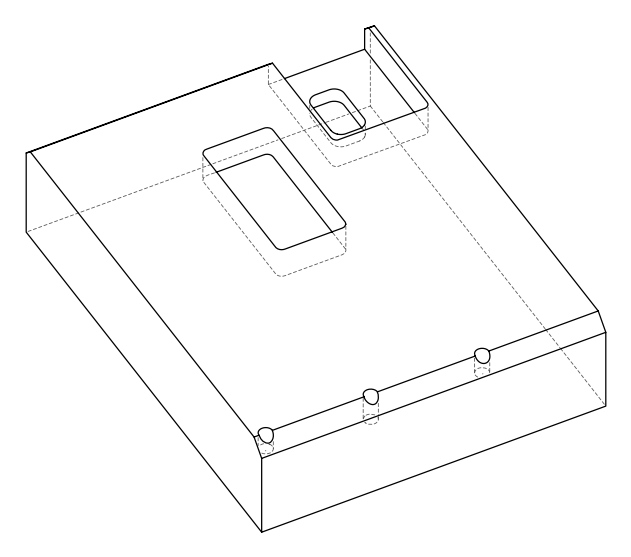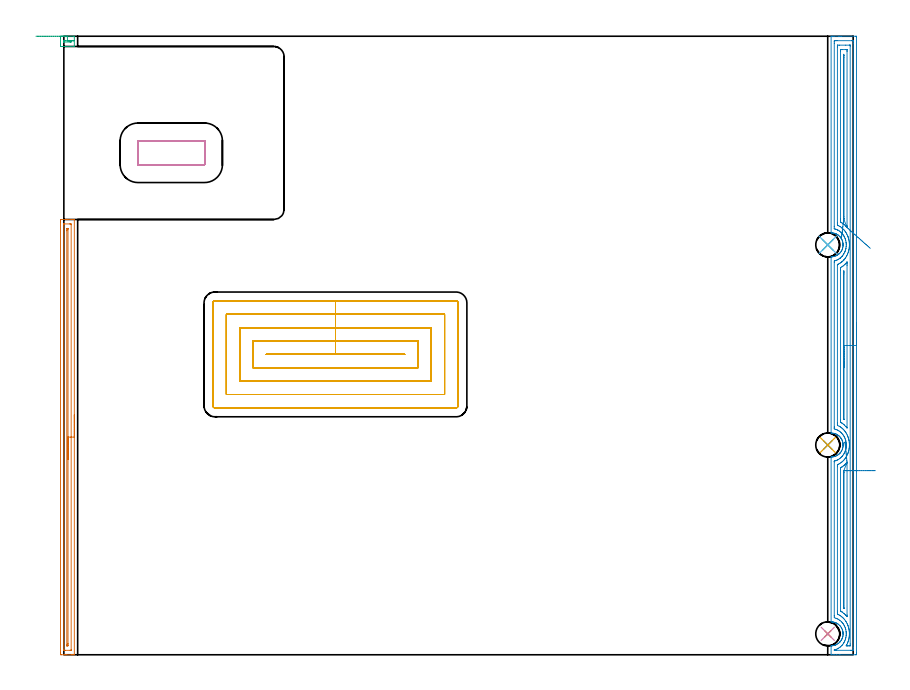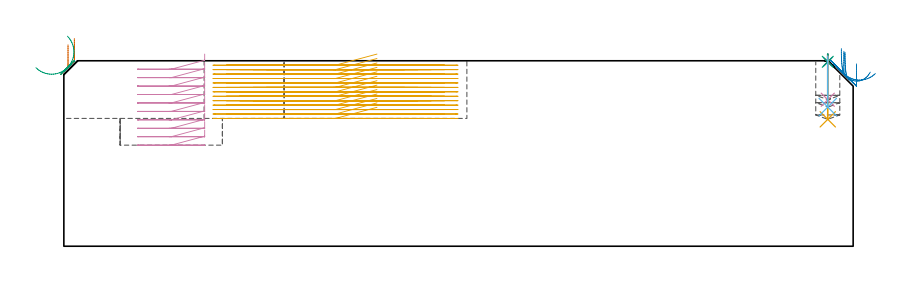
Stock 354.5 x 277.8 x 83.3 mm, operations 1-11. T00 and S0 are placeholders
(PLAN: 12 operations, 4 tool changes, 97.7 min)
(1 SPOT_DRILL | STEP1POCKET | NXT0321_9005460120000 | 0.03 min | 1 mm3)
(2 SPOT_DRILL_1 | STEP1POCKET_1 | NXT0321_9005460120000 | 0.03 min | 1 mm3)
(3 SPOT_DRILL_2 | STEP1POCKET_2 | NXT0321_9005460120000 | 0.03 min | 1 mm3)
(4 DRILL_BLIND_HOLE_INTO_CENTER | STEP1POCKET | NXT0301_079 | 0.08 min | 1477 mm3)
(5 DRILL_BLIND_HOLE_INTO_CENTER_1 | STEP1POCKET_1 | NXT0301_079 | 0.11 min | 2281 mm3)
(6 DRILL_BLIND_HOLE_INTO_CENTER_2 | STEP1POCKET_2 | NXT0301_079 | 0.09 min | 1778 mm3)
(7 AREA_MILL | FG_CHAMFER_SURFACE | UGT0205_001 | 4.85 min | 3836 mm3)
(8 AREA_MILL_1 | FG_CHAMFER_SURFACE_1 | UGT0205_001 | 11.07 min | 17741 mm3)
(9 AREA_MILL_2 | FG_CHAMFER_SURFACE_2 | UGT0205_001 | 0.28 min | 165 mm3)
(10 MILL_RECTANGULAR_POCKET | POCKET_RECTANGULAR_STRAIGHT | UGT0201_134 | Follow Part, ap 3.975, ae 75% | 2.72 min | 44387 mm3)
(11 MILL_RECTANGULAR_POCKET_1 | POCKET_RECTANGULAR_STRAIGHT_1 | NXT0201_009 | Follow Part, ap 2, ae 75% | 30.27 min | 170680 mm3)
(12 MILL_SLOT | SLOT_PARTIAL_RECTANGULAR | NXT0201_009 | Follow Part, ap 2, ae 75% | 48.09 min | 168328 mm3)
(TOOL NXT0321_9005460120000 | NC Spot Drill, 142deg, 12mm, Carbide, Uncoated | D12 PA142 FL30 Z2)
(TOOL NXT0301_079 | Carbide Drill 10.8mm [860.1-1080-032A1-MM 2214] | D10.8 PA140 FL55 Z2)
(TOOL UGT0205_001 | Chamfer Mill 20 x 3 x 45 deg. | D20 FL50 Z2)
(TOOL UGT0201_134 | Carbide End Mill 15.9 | D15.9 FL30 Z4)
(TOOL NXT0201_009 | ENDMILL 8mm [2P460-0800-NA 1630] | D8 FL26 Z6)
(OP 1 SPOT_DRILL)
G17 G21 G94 G90
T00 M6
G54
G17 G0 G90 X343.1 Y9.4 S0 M3
G43 Z93.3 H0
G94 G81 G98 Z82.835 F250. R86.3
G80
M5
M2
(OP 2 SPOT_DRILL_1)
G17 G21 G94 G90
T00 M6
G54
G17 G0 G90 X343.1 Y94.2 S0 M3
G43 Z93.3 H0
G94 G81 G98 Z82.835 F250. R86.3
G80
M5
M2
(OP 3 SPOT_DRILL_2)
G17 G21 G94 G90
T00 M6
G54
G17 G0 G90 X343.1 Y184.1 S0 M3
G43 Z93.3 H0
G94 G81 G98 Z82.835 F250. R86.3
G80
M5
M2
(OP 4 DRILL_BLIND_HOLE_INTO_CENTER)
G17 G21 G94 G90
T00 M6
G54
G17 G0 G90 X343.1 Y9.4 S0 M3
G43 Z93.3 H1
G94 G81 G98 Z65.8 F250. R85.3
G80
M5
M2
(OP 5 DRILL_BLIND_HOLE_INTO_CENTER_1)
G17 G21 G94 G90
T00 M6
G54
G17 G0 G90 X343.1 Y94.2 S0 M3
G43 Z93.3 H1
G94 G81 G98 Z57. F250. R85.3
G80
M5
M2
(OP 6 DRILL_BLIND_HOLE_INTO_CENTER_2)
G17 G21 G94 G90
T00 M6
G54
G17 G0 G90 X343.1 Y184.1 S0 M3
G43 Z93.3 H1
G94 G81 G98 Z62.5 F250. R85.3
G80
M5
M2
(OP 7 AREA_MILL)
G17 G21 G94 G90
T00 M6
G54
G17 G0 G90 X4.7 Y107.75 S1061 M3
G43 Z93.3 H0
G94 G1 Y107.712 Z92.428 F250.
Y107.598 Z91.563
Y107.409 Z90.712
Y107.147 Z89.88
Y106.813 Z89.074
Y106.41 Z88.3
Y105.942 Z87.564
Y105.41 Z86.872
Y104.821 Z86.229
Y104.178 Z85.639
Y103.486 Z85.108
Y102.75 Z84.64
Y101.976 Z84.237
Y101.17 Z83.903
Y100.338 Z83.641
Y99.487 Z83.452
Y98.622 Z83.338
Y97.75 Z83.3
Y0.145
X4.694 Y0.01 Z83.293
X4.405 Y0. Z83.004
X3.936 Z82.535
X3.363 Z81.958
X1.314 Z79.911
X0.718 Z79.313
X0.134 Z78.73
X-1.045 Y0.001 Z77.551
X-1.276 Y0.004 Z77.32
X-1.491 Y0.009 Z77.105
X-1.494 Y0.136 Z77.103
X-1.499 Y0.59 Z77.101
X-1.5 Y1.05 Z77.1
Y194.478
X-1.499 Y194.91 Z77.101
X-1.495 Y195.364 Z77.103
X-1.491 Y195.491 Z77.105
X-1.045 Y195.5 Z77.551
X0.718 Z79.313
X1.314 Z79.911
X1.6 Z80.197
X3.363 Z81.958
X3.936 Z82.535
X4.245 Z82.844
X4.406 Y195.499 Z83.005
X4.694 Y195.49 Z83.293
X4.7 Y195.355 Z83.3
Y97.75
X3.286 Z81.886
X3.285 Y2.17 Z81.885
X3.284 Y2.068 Z81.884
X3.282 Y2.019 Z81.882
X3.28 Y2.013 Z81.88
X3.268 Y2.009 Z81.868
X3.219 Y2.005 Z81.819
X2.85 Y2.001 Z81.45
X0.718 Y2. Z79.318
X0.203 Y2.002 Z78.803
X0.011 Y2.009 Z78.611
X-0.079 Y2.014 Z78.521
X-0.084 Y2.293 Z78.516
X-0.085 Y2.373 Z78.515
Y193.33
X-0.084 Y193.432 Z78.516
X-0.082 Y193.481 Z78.518
X-0.08 Y193.487 Z78.52
X-0.068 Y193.491 Z78.532
X-0.02 Y193.495 Z78.58
X0.35 Y193.499 Z78.95
X2.482 Y193.5 Z81.082
X2.997 Y193.498 Z81.597
X3.189 Y193.491 Z81.789
X3.279 Y193.486 Z81.879
X3.284 Y193.207 Z81.884
X3.285 Y193.127 Z81.885
X3.286 Y97.75 Z81.886
X1.871 Z80.471
Y5.047
Y4.774
X1.866 Y4.156 Z80.466
X1.865 Y4.028 Z80.465
X1.745 Y4.009 Z80.345
X1.6 Y4.005 Z80.2
X1.446 Y4.006 Z80.046
X1.345 Y4.01 Z79.945
X1.335 Y4.019 Z79.935
X1.332 Y4.032 Z79.932
X1.33 Y4.064 Z79.93
X1.329 Y4.156 Z79.929
Y4.43
Y190.453
Y190.726
X1.334 Y191.344 Z79.934
X1.335 Y191.472 Z79.935
X1.455 Y191.491 Z80.055
X1.6 Y191.495 Z80.2
X1.754 Y191.494 Z80.354
X1.855 Y191.49 Z80.455
X1.865 Y191.481 Z80.465
X1.868 Y191.468 Z80.468
X1.87 Y191.436 Z80.47
X1.871 Y191.344 Z80.471
Y191.07
Y97.75
Y96.878 Z80.51
Y96.014 Z80.623
Y95.162 Z80.812
Y94.33 Z81.075
Y93.524 Z81.408
Y92.75 Z81.811
Y92.014 Z82.28
Y91.322 Z82.811
X1.872 Y90.679 Z83.4
Y90.09 Z84.044
Y89.559 Z84.736
Y89.09 Z85.472
Y88.687 Z86.245
Y88.353 Z87.051
Y88.091 Z87.883
Y87.902 Z88.735
Y87.788 Z89.6
Y87.75 Z90.472
G0 Z93.3
M5
M2
(OP 8 AREA_MILL_1)
G17 G21 G94 G90
T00 M6
G54
G17 G0 G90 X356. Y148.9 S1061 M3
G43 Z93.3 H0
Z81.9
G94 G1 Y148.862 Z81.028 F250.
Y148.748 Z80.164
Y148.559 Z79.312
Y148.297 Z78.48
Y147.963 Z77.674
Y147.56 Z76.9
Y147.092 Z76.164
Y146.56 Z75.472
Y145.971 Z74.829
Y145.328 Z74.24
Y144.636 Z73.709
Y143.9 Z73.24
Y143.126 Z72.837
Y142.32 Z72.503
Y141.488 Z72.241
Y140.636 Z72.052
Y139.772 Z71.938
Y138.9 Z71.9
Y1.065
X355.999 Y0.603 Z71.901
X355.995 Y0.178 Z71.903
X355.992 Y0.01 Z71.906
X355.577 Y0. Z72.321
X348.541 Z79.354
X347.09 Z80.806
X345.903 Z81.992
X344.896 Y0.001 Z83.003
X344.606 Y0.01 Z83.293
X344.6 Y0.156 Z83.3
Y3.726
X344.604 Y3.99 Z83.29
X344.701 Y4.002 Z83.193
X344.879 Y4.02 Z83.016
X345.023 Y4.032 Z82.871
X345.301 Y4.057 Z82.596
X345.741 Y4.133 Z82.158
X346.175 Y4.242 Z81.721
X346.342 Y4.294 Z81.553
X346.39 Y4.308 Z81.507
X346.467 Y4.339 Z81.432
X346.724 Y4.444 Z81.176
X346.777 Y4.469 Z81.123
X347.051 Y4.599 Z80.848
X347.495 Y4.857 Z80.403
X347.925 Y5.149 Z79.973
X347.993 Y5.203 Z79.905
X348.413 Y5.59 Z79.486
X348.475 Y5.659 Z79.423
X348.541 Y5.731 Z79.355
X348.617 Y5.812 Z79.282
X348.749 Y5.956 Z79.15
X348.799 Y6.011 Z79.099
X348.834 Y6.055 Z79.064
X348.868 Y6.097 Z79.03
X349.163 Y6.536 Z78.734
X349.182 Y6.568 Z78.716
X349.423 Y6.991 Z78.473
X349.494 Y7.146 Z78.4
X349.555 Y7.273 Z78.342
X349.674 Y7.561 Z78.225
X349.729 Y7.74 Z78.169
X349.774 Y7.886 Z78.125
X349.811 Y8.038 Z78.088
X349.846 Y8.187 Z78.051
X349.882 Y8.331 Z78.017
X349.955 Y8.78 Z77.944
X349.984 Y9.227 Z77.907
Y9.284
X349.981 Y9.404 Z77.903
X349.98 Y9.436 Z77.904
X349.982 Y9.674 Z77.912
X349.96 Y9.881 Z77.929
X349.941 Y10.11 Z77.955
X349.94 Y10.123 Z77.956
X349.887 Y10.417 Z78.007
X349.861 Y10.569 Z78.034
X349.785 Y10.863 Z78.107
X349.775 Y10.907 Z78.119
X349.729 Y11.063 Z78.17
X349.714 Y11.113 Z78.186
X349.673 Y11.24 Z78.224
X349.646 Y11.309 Z78.249
X349.63 Y11.353 Z78.266
X349.585 Y11.463 Z78.312
X349.365 Y11.917 Z78.533
X349.106 Y12.357 Z78.791
X348.799 Y12.785 Z79.099
X348.789 Y12.796 Z79.109
X348.595 Y13.024 Z79.304
X348.379 Y13.251 Z79.52
X347.925 Y13.644 Z79.973
X347.662 Y13.83 Z80.234
X347.553 Y13.908 Z80.344
X347.171 Y14.146 Z80.727
X347.05 Y14.207 Z80.848
X346.782 Y14.324 Z81.115
X346.617 Y14.396 Z81.281
X346.177 Y14.554 Z81.723
X345.741 Y14.667 Z82.158
X345.463 Y14.716 Z82.433
X345.3 Y14.745 Z82.595
X345.27 Y14.748 Z82.624
X344.904 Y14.786 Z82.992
X344.717 Y14.796 Z83.18
X344.605 Y14.81 Z83.292
X344.6 Y14.878 Z83.3
Y88.488
X344.598 Y88.751 Z83.298
X344.631 Y88.791 Z83.265
X344.722 Y88.804 Z83.174
X344.815 Y88.809 Z83.082
X345.302 Y88.857 Z82.597
X345.404 Y88.875 Z82.494
X345.741 Y88.933 Z82.158
X345.85 Y88.961 Z82.046
X345.903 Y88.974 Z81.994
X346.177 Y89.043 Z81.723
X346.487 Y89.147 Z81.413
X346.792 Y89.267 Z81.106
X347.051 Y89.397 Z80.848
X347.495 Y89.657 Z80.404
X347.741 Y89.827 Z80.157
X347.925 Y89.954 Z79.974
X348.101 Y90.097 Z79.798
X348.18 Y90.161 Z79.719
X348.497 Y90.479 Z79.399
X348.541 Y90.528 Z79.354
X348.655 Y90.653 Z79.244
X348.714 Y90.719 Z79.185
X348.8 Y90.814 Z79.099
X348.834 Y90.86 Z79.064
X348.982 Y91.055 Z78.917
X349.259 Y91.495 Z78.638
X349.497 Y91.949 Z78.399
X349.674 Y92.364 Z78.225
X349.816 Y92.844 Z78.082
X349.838 Y92.95 Z78.058
X349.912 Y93.289 Z77.987
X349.97 Y93.738 Z77.921
X349.972 Y93.771 Z77.918
X349.989 Y93.96 Z77.906
X349.993 Y94.052 Z77.903
X349.994 Y94.112 Z77.899
X349.995 Y94.144 Z77.898
X349.997 Y94.185 Z77.897
X349.993 Y94.288 Z77.899
X349.992 Y94.352 Z77.903
X349.99 Y94.409 Z77.905
X349.972 Y94.637 Z77.919
X349.944 Y94.86 Z77.951
X349.915 Y95.081 Z77.98
X349.894 Y95.18 Z78.
X349.833 Y95.486 Z78.066
X349.825 Y95.527 Z78.074
X349.714 Y95.903 Z78.185
X349.672 Y96.039 Z78.223
X349.659 Y96.072 Z78.236
X349.598 Y96.232 Z78.299
X349.58 Y96.276 Z78.318
X349.518 Y96.421 Z78.379
X349.405 Y96.652 Z78.492
X349.335 Y96.779 Z78.564
X349.28 Y96.877 Z78.618
X349.127 Y97.117 Z78.768
X349.037 Y97.262 Z78.862
X349.003 Y97.315 Z78.896
X348.8 Y97.585 Z79.1
X348.719 Y97.676 Z79.181
X348.514 Y97.906 Z79.386
X348.478 Y97.943 Z79.422
X348.211 Y98.21 Z79.687
X348.101 Y98.299 Z79.795
X347.926 Y98.445 Z79.974
X347.845 Y98.501 Z80.055
X347.662 Y98.627 Z80.234
X347.496 Y98.743 Z80.404
X347.486 Y98.749 Z80.414
X347.424 Y98.786 Z80.476
X347.222 Y98.903 Z80.672
X347.049 Y99.005 Z80.846
X346.948 Y99.056 Z80.947
X346.856 Y99.104 Z81.041
X346.519 Y99.24 Z81.379
X346.342 Y99.3 Z81.554
X346.176 Y99.356 Z81.722
X345.741 Y99.467 Z82.158
X345.3 Y99.543 Z82.595
X344.833 Y99.591 Z83.065
X344.66 Y99.599 Z83.238
X344.605 Y99.61 Z83.293
X344.6 Y99.641 Z83.3
Y178.605
X344.606 Y178.687 Z83.292
X344.794 Y178.707 Z83.104
X344.951 Y178.717 Z82.947
X345.301 Y178.754 Z82.596
X345.739 Y178.833 Z82.156
X345.903 Y178.876 Z81.99
X346.176 Y178.946 Z81.722
X346.617 Y179.104 Z81.281
X346.782 Y179.179 Z81.113
X346.924 Y179.243 Z80.975
X347.051 Y179.3 Z80.848
X347.136 Y179.348 Z80.763
X347.222 Y179.398 Z80.675
X347.284 Y179.433 Z80.614
X347.563 Y179.59 Z80.337
X347.925 Y179.856 Z79.973
X348.026 Y179.943 Z79.872
X348.101 Y180.009 Z79.795
X348.235 Y180.124 Z79.665
X348.275 Y180.158 Z79.625
X348.606 Y180.485 Z79.294
X348.8 Y180.713 Z79.099
X349.038 Y181.039 Z78.86
X349.255 Y181.379 Z78.642
X349.421 Y181.699 Z78.479
X349.48 Y181.814 Z78.419
X349.674 Y182.259 Z78.225
X349.777 Y182.62 Z78.115
X349.806 Y182.718 Z78.087
X349.907 Y183.168 Z77.988
X349.969 Y183.613 Z77.924
X349.971 Y183.651 Z77.92
X349.988 Y183.837 Z77.907
X349.991 Y183.902 Z77.905
X349.993 Y183.973 Z77.901
X349.996 Y184.086 Z77.898
X349.995 Y184.174 Z77.9
X349.99 Y184.248 Z77.903
X349.985 Y184.344 Z77.911
X349.984 Y184.346
X349.978 Y184.437 Z77.916
X349.973 Y184.51 Z77.919
X349.964 Y184.574 Z77.926
X349.941 Y184.779 Z77.954
X349.92 Y184.956 Z77.978
X349.83 Y185.406 Z78.07
X349.734 Y185.743 Z78.164
X349.704 Y185.851 Z78.195
X349.674 Y185.94 Z78.225
X349.567 Y186.189 Z78.333
X349.499 Y186.347 Z78.4
X349.353 Y186.635 Z78.544
X349.298 Y186.745 Z78.599
X349.061 Y187.124 Z78.837
X348.981 Y187.235 Z78.917
X348.8 Y187.488 Z79.1
X348.752 Y187.546 Z79.148
X348.674 Y187.639 Z79.225
X348.541 Y187.772 Z79.356
X348.343 Y187.973 Z79.556
X348.311 Y188.006 Z79.589
X347.925 Y188.347 Z79.973
X347.829 Y188.419 Z80.068
X347.68 Y188.533 Z80.219
X347.662 Y188.545 Z80.238
X347.37 Y188.727 Z80.529
X347.293 Y188.769 Z80.606
X347.222 Y188.808 Z80.674
X347.118 Y188.866 Z80.781
X347.051 Y188.902 Z80.848
X346.965 Y188.941 Z80.934
X346.782 Y189.021 Z81.112
X346.616 Y189.096 Z81.28
X346.176 Y189.255 Z81.722
X345.97 Y189.312 Z81.929
X345.824 Y189.351 Z82.076
X345.466 Y189.428 Z82.432
X345.301 Y189.45 Z82.596
X345.023 Y189.477 Z82.871
X344.9 Y189.489 Z82.994
X344.852 Y189.492 Z83.042
X344.604 Y189.51 Z83.29
X344.6 Y189.758 Z83.3
Y277.644
X344.606 Y277.79 Z83.293
X344.897 Y277.8 Z83.002
X345.286 Z82.613
X345.903 Z81.992
X347.97 Z79.927
X348.541 Z79.354
X349.135 Z78.761
X355.577 Z72.321
X355.865 Y277.797 Z72.032
X355.992 Y277.79 Z71.906
X355.999 Y277.661 Z71.899
X356. Y277.197 Z71.9
Y138.9
X354.586 Z73.314
Y3.279
X354.584 Y2.502 Z73.316
X354.583 Y2.387 Z73.317
X354.574 Y2.01 Z73.326
X354.197 Y2.003 Z73.703
X353.818 Y2.001 Z74.082
X353.32 Y2. Z74.58
X346.782 Z81.118
X346.283 Y2.001 Z81.617
X346.145 Y2.006 Z81.755
X346.021 Y2.011 Z81.879
Y2.136
X346.023 Y2.163 Z81.877
X346.055 Y2.176 Z81.845
X346.097 Y2.19 Z81.803
X346.783 Y2.387 Z81.117
X347.392 Y2.661 Z80.508
X347.662 Y2.802 Z80.238
X347.961 Y2.975 Z79.939
X348.438 Y3.279 Z79.462
X348.499 Y3.322 Z79.401
X348.541 Y3.355 Z79.359
X348.984 Y3.729 Z78.916
X349.421 Y4.163 Z78.479
X349.429 Y4.171 Z78.471
X349.7 Y4.481 Z78.2
X349.832 Y4.646 Z78.068
X350.125 Y5.064 Z77.775
X350.169 Y5.13 Z77.731
X350.195 Y5.171 Z77.705
X350.3 Y5.348 Z77.6
X350.517 Y5.736 Z77.383
X350.628 Y5.956 Z77.272
X350.801 Y6.34 Z77.099
X350.993 Y6.848 Z76.907
X351.013 Y6.905 Z76.887
X351.027 Y6.952 Z76.873
X351.179 Y7.522 Z76.721
X351.226 Y7.74 Z76.674
X351.345 Y8.464 Z76.555
X351.36 Y8.633 Z76.54
X351.396 Y9.305 Z76.504
X351.394 Y9.525 Z76.506
X351.386 Y9.862 Z76.514
X351.353 Y10.241 Z76.547
X351.334 Y10.417 Z76.567
X351.179 Y11.303 Z76.721
X351.178 Y11.309 Z76.722
X351.03 Y11.824 Z76.87
X350.907 Y12.202 Z76.993
X350.703 Y12.685 Z77.197
X350.501 Y13.094 Z77.399
X350.3 Y13.443 Z77.6
X350.094 Y13.776 Z77.806
X349.946 Y13.986 Z77.954
X349.722 Y14.289 Z78.178
X349.421 Y14.637 Z78.479
X349.19 Y14.878 Z78.71
X348.541 Y15.434 Z79.359
X348.058 Y15.771 Z79.842
X347.662 Y16.012 Z80.238
X347.215 Y16.223 Z80.685
X346.782 Y16.39 Z81.118
X346.021 Y16.663 Z81.879
X346.015 Y17.441 Z81.885
Y17.555
Y86.647
X346.016 Y86.842 Z81.884
X346.019 Y86.938 Z81.881
X346.021 Y86.957 Z81.879
X346.032 Y86.965 Z81.868
X346.07 Y86.981 Z81.83
X346.66 Y87.15 Z81.24
X346.752 Y87.181 Z81.148
X346.782 Y87.192 Z81.118
X347.133 Y87.335 Z80.767
X347.371 Y87.445 Z80.529
X347.662 Y87.6 Z80.238
X347.938 Y87.762 Z79.962
X348.378 Y88.042 Z79.522
X348.474 Y88.11 Z79.426
X348.541 Y88.161 Z79.359
X348.963 Y88.507 Z78.937
X349.397 Y88.934 Z78.503
X349.409 Y88.946 Z78.491
X349.421 Y88.96 Z78.479
X349.692 Y89.275 Z78.208
X349.813 Y89.429 Z78.087
X350.098 Y89.827 Z77.802
X350.15 Y89.903 Z77.75
X350.179 Y89.949 Z77.721
X350.3 Y90.152 Z77.6
X350.499 Y90.517 Z77.401
X350.606 Y90.719 Z77.294
X350.787 Y91.117 Z77.113
X350.979 Y91.611 Z76.921
X351.001 Y91.672 Z76.899
X351.017 Y91.721 Z76.883
X351.029 Y91.764 Z76.871
X351.179 Y92.314 Z76.721
X351.214 Y92.469 Z76.686
X351.22 Y92.503 Z76.68
X351.292 Y92.891 Z76.608
X351.34 Y93.233 Z76.56
X351.361 Y93.396 Z76.539
X351.405 Y94.059 Z76.495
Y94.288
X351.392 Y94.622 Z76.508
X351.361 Y94.996 Z76.539
X351.337 Y95.18 Z76.563
X351.282 Y95.568 Z76.618
X351.187 Y96.064 Z76.713
X351.186 Y96.072 Z76.714
X351.179 Y96.1 Z76.721
X350.92 Y96.965 Z76.98
X350.743 Y97.408 Z77.157
X350.527 Y97.857 Z77.373
X350.3 Y98.251 Z77.6
X349.98 Y98.749 Z77.92
X349.738 Y99.069 Z78.162
X349.421 Y99.43 Z78.479
X349.217 Y99.641 Z78.683
X348.87 Y99.97 Z79.03
X348.541 Y100.235 Z79.359
X348.111 Y100.534 Z79.789
X347.662 Y100.801 Z80.238
X347.471 Y100.906 Z80.429
X347.137 Y101.066 Z80.763
X346.782 Y101.198 Z81.118
X346.036 Y101.426 Z81.864
X346.021 Y101.525 Z81.879
X346.019 Y101.621 Z81.881
X346.016 Y101.815 Z81.884
X346.014 Y102.205 Z81.886
Y102.318
Y176.261
X346.021 Y176.853 Z81.879
X346.102 Y176.883 Z81.798
X346.237 Y176.927 Z81.663
X346.476 Y177.002 Z81.424
X346.782 Y177.105 Z81.118
X346.899 Y177.147 Z81.001
X347.194 Y177.266 Z80.706
X347.511 Y177.419 Z80.389
X347.662 Y177.5 Z80.238
X348.077 Y177.737 Z79.823
X348.541 Y178.059 Z79.359
X348.598 Y178.101 Z79.302
X348.671 Y178.159 Z79.229
X349.069 Y178.515 Z78.831
X349.421 Y178.861 Z78.479
X349.512 Y178.958 Z78.388
X349.592 Y179.051 Z78.308
X349.903 Y179.453 Z77.997
X350.239 Y179.943 Z77.661
X350.3 Y180.042 Z77.6
X350.574 Y180.557 Z77.326
X350.707 Y180.835 Z77.193
X350.852 Y181.168 Z77.048
X350.944 Y181.402 Z76.956
X351.048 Y181.728 Z76.852
X351.066 Y181.785 Z76.834
X351.078 Y181.83 Z76.822
X351.179 Y182.22 Z76.721
X351.25 Y182.548 Z76.65
X351.263 Y182.62 Z76.637
X351.365 Y183.324 Z76.535
X351.381 Y183.512 Z76.519
X351.406 Y184.174 Z76.494
X351.396 Y184.404 Z76.504
X351.374 Y184.747 Z76.526
X351.329 Y185.145 Z76.571
X351.308 Y185.297 Z76.592
X351.179 Y185.994 Z76.721
X351.13 Y186.189 Z76.77
X351.111 Y186.258 Z76.789
X350.965 Y186.736 Z76.935
X350.831 Y187.081 Z77.069
X350.532 Y187.738 Z77.368
X350.407 Y187.973 Z77.493
X350.3 Y188.151 Z77.6
X350.021 Y188.581 Z77.879
X349.816 Y188.866 Z78.084
X349.642 Y189.087 Z78.258
X349.421 Y189.331 Z78.479
X348.985 Y189.758 Z78.915
X348.541 Y190.139 Z79.359
X348.253 Y190.351 Z79.647
X347.772 Y190.65 Z80.128
X347.662 Y190.711 Z80.238
X347.533 Y190.781 Z80.367
X347.047 Y190.992 Z80.853
X346.782 Y191.091 Z81.118
X346.545 Y191.176 Z81.355
X346.14 Y191.302 Z81.76
X346.067 Y191.326 Z81.833
X346.053 Y191.333 Z81.847
X346.021 Y191.356 Z81.879
X346.018 Y191.426 Z81.882
X346.016 Y191.542 Z81.884
X346.014 Y192.321 Z81.886
Y192.435
Y274.521
X346.016 Y275.298 Z81.884
X346.017 Y275.413 Z81.883
X346.026 Y275.79 Z81.874
X346.403 Y275.797 Z81.497
X346.782 Y275.799 Z81.118
X347.28 Y275.8 Z80.62
X353.818 Y275.799 Z74.082
X354.319 Y275.796 Z73.581
X354.502 Y275.79 Z73.398
X354.579 Y275.763 Z73.321
X354.584 Y275.528 Z73.316
X354.585 Y275.413 Z73.315
X354.586 Y274.634 Z73.314
Y138.9
X353.172 Z74.728
X353.171 Y4.828 Z74.729
X353.166 Y4.171 Z74.734
X353.165 Y4.055 Z74.735
X353.158 Y4.009 Z74.742
X353.103 Y4.004 Z74.797
X352.938 Y4.002 Z74.962
X352.228 Y4. Z75.672
X352.059 Y4.001 Z75.841
X351.89 Y4.003 Z76.01
X351.552 Y4.01 Z76.348
X351.368 Y4.016 Z76.532
X351.397 Y4.073 Z76.503
X351.45 Y4.171 Z76.45
X351.666 Y4.57 Z76.234
X351.906 Y5.064 Z75.994
X351.954 Y5.17 Z75.946
X352.059 Y5.417 Z75.841
X352.203 Y5.809 Z75.697
X352.256 Y5.956 Z75.644
X352.411 Y6.491 Z75.489
X352.506 Y6.848 Z75.394
X352.588 Y7.203 Z75.312
X352.679 Y7.74 Z75.221
X352.715 Y7.967 Z75.185
X352.754 Y8.278 Z75.146
X352.781 Y8.633 Z75.119
X352.79 Y8.783 Z75.11
X352.805 Y9.143 Z75.095
X352.81 Y9.525 Z75.09
X352.809 Y9.656 Z75.091
X352.794 Y10.04 Z75.106
X352.762 Y10.417 Z75.138
X352.742 Y10.616 Z75.158
X352.691 Y10.983 Z75.209
X352.634 Y11.309 Z75.266
X352.565 Y11.688 Z75.335
X352.506 Y11.968 Z75.394
X352.443 Y12.202 Z75.457
X352.234 Y12.916 Z75.666
X352.173 Y13.094 Z75.727
X352.059 Y13.376 Z75.841
X351.784 Y13.986 Z76.116
X351.477 Y14.576 Z76.423
X351.295 Y14.878 Z76.605
X351.179 Y15.061 Z76.721
X350.672 Y15.771 Z77.228
X350.3 Y16.203 Z77.6
X350.08 Y16.435 Z77.82
X349.837 Y16.663 Z78.063
X349.421 Y17.019 Z78.479
X349.129 Y17.254 Z78.771
X348.705 Y17.555 Z79.195
X348.541 Y17.659 Z79.359
X348.281 Y17.819 Z79.619
X347.662 Y18.12 Z80.238
X347.443 Y18.226 Z80.457
X347.436 Y18.447 Z80.464
X347.432 Y18.681 Z80.468
X347.429 Y19.34 Z80.471
Y19.576
Y84.473
X347.43 Y84.708 Z80.47
X347.436 Y85.365 Z80.464
X347.592 Y85.436 Z80.308
X347.662 Y85.47 Z80.238
X348.175 Y85.736 Z79.725
X348.541 Y85.952 Z79.359
X349.011 Y86.258 Z78.889
X349.248 Y86.432 Z78.652
X349.421 Y86.57 Z78.479
X349.735 Y86.831 Z78.165
X350.057 Y87.15 Z77.843
X350.3 Y87.405 Z77.6
X350.598 Y87.74 Z77.302
X350.832 Y88.042 Z77.068
X350.978 Y88.246 Z76.922
X351.179 Y88.541 Z76.721
X351.33 Y88.781 Z76.57
X351.421 Y88.934 Z76.479
X351.649 Y89.351 Z76.251
X351.884 Y89.827 Z76.016
X351.939 Y89.948 Z75.961
X352.059 Y90.228 Z75.841
X352.193 Y90.583 Z75.707
X352.243 Y90.719 Z75.657
X352.402 Y91.263 Z75.498
X352.498 Y91.611 Z75.402
X352.579 Y91.976 Z75.321
X352.679 Y92.503 Z75.221
X352.712 Y92.733 Z75.188
X352.753 Y93.042 Z75.147
X352.784 Y93.396 Z75.116
X352.795 Y93.541 Z75.105
X352.814 Y93.902 Z75.086
X352.82 Y94.288 Z75.08
X352.819 Y94.409 Z75.081
X352.8 Y94.8 Z75.1
X352.77 Y95.18 Z75.13
X352.75 Y95.371 Z75.15
X352.65 Y96.072 Z75.25
X352.579 Y96.437 Z75.321
X352.516 Y96.726 Z75.384
X352.45 Y96.965 Z75.45
X352.25 Y97.663 Z75.65
X352.186 Y97.857 Z75.714
X352.059 Y98.18 Z75.841
X351.807 Y98.749 Z76.093
X351.537 Y99.278 Z76.363
X351.319 Y99.641 Z76.581
X351.179 Y99.86 Z76.721
X350.909 Y100.258 Z76.991
X350.701 Y100.534 Z77.199
X350.3 Y100.996 Z77.6
X349.876 Y101.426 Z78.024
X349.642 Y101.646 Z78.258
X349.421 Y101.828 Z78.479
X349.151 Y102.039 Z78.749
X348.757 Y102.318 Z79.143
X348.541 Y102.452 Z79.359
X348.213 Y102.651 Z79.687
X347.439 Y103.038 Z80.461
X347.435 Y103.07 Z80.465
X347.431 Y103.132 Z80.469
X347.43 Y103.21 Z80.47
X347.429 Y103.447 Z80.471
X347.428 Y104.103 Z80.472
X347.429 Y174.826 Z80.471
X347.431 Y175.063 Z80.469
X347.434 Y175.22 Z80.466
X347.436 Y175.27 Z80.464
X347.449 Y175.279 Z80.451
X347.487 Y175.298 Z80.413
X347.662 Y175.379 Z80.238
X347.887 Y175.482 Z80.013
X348.311 Y175.715 Z79.589
X348.541 Y175.846 Z79.359
X348.857 Y176.053 Z79.043
X349.314 Y176.374 Z78.586
X349.373 Y176.422 Z78.527
X349.421 Y176.463 Z78.479
X349.841 Y176.84 Z78.059
X350.284 Y177.266 Z77.616
X350.292 Y177.275 Z77.608
X350.3 Y177.284 Z77.6
X350.69 Y177.763 Z77.21
X350.988 Y178.159 Z76.912
X351.068 Y178.272 Z76.832
X351.179 Y178.44 Z76.721
X351.414 Y178.813 Z76.486
X351.543 Y179.051 Z76.357
X351.723 Y179.392 Z76.177
X351.985 Y179.943 Z75.915
X352.008 Y179.994 Z75.892
X352.059 Y180.115 Z75.841
X352.252 Y180.639 Z75.648
X352.311 Y180.835 Z75.589
X352.45 Y181.331 Z75.45
X352.547 Y181.728 Z75.353
X352.618 Y182.052 Z75.282
X352.707 Y182.62 Z75.193
X352.736 Y182.825 Z75.164
X352.774 Y183.147 Z75.126
X352.799 Y183.512 Z75.101
X352.806 Y183.647 Z75.094
X352.816 Y184.017 Z75.084
X352.813 Y184.404 Z75.087
X352.809 Y184.535 Z75.091
X352.782 Y184.925 Z75.118
X352.743 Y185.297 Z75.157
X352.716 Y185.522 Z75.184
X352.602 Y186.189 Z75.298
X352.519 Y186.614 Z75.381
X352.394 Y187.081 Z75.506
X352.302 Y187.397 Z75.598
X352.239 Y187.604 Z75.661
X352.135 Y187.896 Z75.765
X352.105 Y187.973 Z75.795
X352.059 Y188.084 Z75.841
X351.695 Y188.866 Z76.205
X351.574 Y189.102 Z76.326
X351.456 Y189.314 Z76.444
X351.197 Y189.74 Z76.703
X351.185 Y189.758 Z76.715
X351.179 Y189.767 Z76.721
X350.817 Y190.28 Z77.083
X350.526 Y190.65 Z77.374
X350.3 Y190.897 Z77.6
X349.637 Y191.542 Z78.263
X349.522 Y191.645 Z78.378
X349.421 Y191.73 Z78.479
X349.253 Y191.866 Z78.647
X348.719 Y192.254 Z79.181
X348.42 Y192.435 Z79.48
X347.925 Y192.695 Z79.975
X347.662 Y192.824 Z80.238
X347.52 Y192.896 Z80.38
X347.435 Y192.94 Z80.465
X347.433 Y193.09 Z80.467
X347.43 Y193.327 Z80.47
X347.429 Y193.563 Z80.471
X347.428 Y194.219 Z80.472
X347.429 Y272.972 Z80.471
X347.434 Y273.629 Z80.466
X347.435 Y273.745 Z80.465
X347.442 Y273.791 Z80.458
X347.497 Y273.796 Z80.403
X347.662 Y273.798 Z80.238
X348.372 Y273.8 Z79.528
X351.179 Z76.721
X352.769 Z75.131
X352.938 Y273.798 Z74.962
X353.107 Y273.794 Z74.793
X353.154 Y273.79 Z74.746
X353.165 Y273.783 Z74.735
X353.167 Y273.769 Z74.733
X353.17 Y273.707 Z74.73
X353.171 Y273.629 Z74.729
Y273.392
X353.172 Y138.9 Z74.728
X351.757 Z76.143
Y101.987
X351.756 Y101.943 Z76.144
X351.753 Y101.911 Z76.147
Y101.909
X351.737 Y101.924 Z76.163
X351.597 Y102.085 Z76.303
X351.397 Y102.318 Z76.503
X351.179 Y102.562 Z76.721
X350.532 Y103.21 Z77.368
X350.3 Y103.419 Z77.6
X350.115 Y103.571 Z77.785
X349.456 Y104.066 Z78.444
X349.404 Y104.103 Z78.496
X348.85 Y104.476 Z79.05
X348.847 Y104.543 Z79.053
X348.844 Y104.687 Z79.056
X348.843 Y104.995 Z79.057
Y105.581
Y172.805
X348.844 Y173.39 Z79.056
X348.847 Y173.697 Z79.053
X348.85 Y173.837 Z79.05
X349.421 Y174.216 Z78.479
X349.639 Y174.368 Z78.261
X349.949 Y174.59 Z77.951
X350.143 Y174.749 Z77.757
X350.3 Y174.884 Z77.6
X350.613 Y175.164 Z77.287
X350.945 Y175.482 Z76.955
X351.061 Y175.602 Z76.839
X351.179 Y175.729 Z76.721
X351.473 Y176.076 Z76.427
X351.724 Y176.374 Z76.176
X351.731 Y176.377 Z76.169
X351.75 Y176.374 Z76.15
X351.751 Y176.321 Z76.149
X351.756 Y175.789 Z76.144
X351.757 Y175.482 Z76.143
Y174.896
Y138.9
X350.343 Z77.557
Y105.843
X350.342 Y105.8 Z77.558
X350.337 Y105.713 Z77.563
X350.334 Y105.684 Z77.566
X350.327 Y105.688 Z77.573
X350.3 Y105.711 Z77.6
X350.264 Y105.761 Z77.636
X350.259 Y105.844 Z77.641
X350.258 Y105.887 Z77.642
X350.257 Y171.021 Z77.643
X350.258 Y171.913 Z77.642
X350.26 Y171.954 Z77.64
X350.3 Y172.487 Z77.6
X350.34 Y171.913 Z77.56
X350.342 Y171.871 Z77.558
X350.343 Y171.021 Z77.557
Y138.9
Y138.028 Z77.595
Y137.164 Z77.709
Y136.312 Z77.898
Y135.48 Z78.16
Y134.674 Z78.494
Y133.9 Z78.897
Y133.164 Z79.365
Y132.472 Z79.896
Y131.829 Z80.486
Y131.24 Z81.129
Y130.708 Z81.821
Y130.24 Z82.557
Y129.837 Z83.331
Y129.503 Z84.137
Y129.241 Z84.969
Y129.052 Z85.82
Y128.938 Z86.685
Y128.9 Z87.557
G0 X350.858 Y95.408 Z87.091
G1 X350.853 Y95.456 Z86.22
X350.856 Y95.429 Z85.348
X350.866 Y95.326 Z84.482
X350.884 Y95.148 Z83.628
X350.909 Y94.897 Z82.793
X350.942 Y94.574 Z81.983
X350.981 Y94.183 Z81.205
X351.026 Y93.725 Z80.463
X351.079 Y93.205 Z79.765
X351.136 Y92.626 Z79.115
X351.2 Y91.993 Z78.518
X351.268 Y91.311 Z77.978
X351.341 Y90.585 Z77.501
X351.417 Y89.82 Z77.089
X351.497 Y89.022 Z76.745
X351.58 Y88.197 Z76.473
X351.664 Y87.352 Z76.274
X351.75 Y86.493 Z76.15
X351.752 Y86.476 Z76.148
X351.755 Y86.38 Z76.145
X351.757 Y86.258 Z76.143
Y86.014
Y17.861
X351.756 Y17.555 Z76.144
X351.752 Y17.209 Z76.148
X351.75 Y17.108 Z76.15
X351.595 Y17.292 Z76.305
X351.37 Y17.555 Z76.53
X351.179 Y17.769 Z76.721
X350.852 Y18.111 Z77.048
X350.487 Y18.447 Z77.413
X350.3 Y18.603 Z77.6
X349.575 Y19.183 Z78.325
X349.421 Y19.29 Z78.479
X349.349 Y19.34 Z78.551
X349.083 Y19.518 Z78.817
X348.849 Y19.676 Z79.051
X348.847 Y19.707 Z79.053
X348.845 Y19.779 Z79.055
X348.843 Y19.925 Z79.057
Y83.275
X348.845 Y83.581 Z79.055
X348.848 Y83.874 Z79.052
X348.85 Y83.941 Z79.05
X348.896 Y83.975 Z79.004
X348.978 Y84.03 Z78.922
X349.421 Y84.317 Z78.479
X349.514 Y84.379 Z78.386
X349.653 Y84.473 Z78.247
X350.022 Y84.755 Z77.878
X350.3 Y84.981 Z77.6
X350.507 Y85.155 Z77.393
X350.726 Y85.365 Z77.174
X350.952 Y85.597 Z76.948
X351.179 Y85.837 Z76.721
X351.378 Y86.057 Z76.522
X351.554 Y86.258 Z76.346
X351.697 Y86.434 Z76.203
X351.75 Y86.493 Z76.15
X350.336 Y82.689 Z77.564
X350.338 Y82.65 Z77.562
X350.343 Y81.797 Z77.557
Y81.753
Y21.036
X350.341 Y20.949 Z77.559
X350.337 Y20.893 Z77.563
X350.334 Y20.883 Z77.566
X350.331 Y20.884 Z77.569
X350.3 Y20.905 Z77.6
X350.275 Y20.929 Z77.625
X350.264 Y20.94 Z77.636
X350.261 Y20.993 Z77.639
X350.258 Y21.08 Z77.642
X350.257 Y22.016 Z77.643
X350.258 Y82.477 Z77.642
X350.26 Y82.583 Z77.64
X350.262 Y82.634 Z77.638
X350.265 Y82.656 Z77.635
X350.298 Y82.689 Z77.602
X350.336 Z77.564
X350.979 Z76.975
X351.671 Z76.444
X352.407 Z75.975
X353.181 Z75.572
X353.987 Z75.238
X354.819 Z74.976
X355.671 Z74.787
X356.536 Z74.673
X357.407 Z74.635
X358.279 Z74.673
X359.144 Z74.787
X359.995 Z74.976
X360.827 Z75.238
X361.633 Z75.572
X362.407 Z75.975
X363.143 Z76.444
X363.835 Z76.975
X364.478 Z77.564
G0 Z93.3
X362.19 Y182.535
Z78.186
G1 X361.778 Y182.903 Z77.51
X361.325 Y183.308 Z76.885
X360.832 Y183.748 Z76.315
X360.304 Y184.219 Z75.805
X359.745 Y184.718 Z75.359
X359.159 Y185.241 Z74.979
X358.55 Y185.785 Z74.67
X357.924 Y186.344 Z74.433
X357.285 Y186.914 Z74.269
X356.637 Y187.492 Z74.182
X355.986 Y188.073 Z74.17
X355.337 Y188.653 Z74.234
X354.695 Y189.226 Z74.374
X354.064 Y189.789 Z74.588
X353.45 Y190.338 Z74.875
X352.856 Y190.868 Z75.233
X352.288 Y191.375 Z75.659
X351.75 Y191.855 Z76.15
X351.628 Y191.965 Z76.272
X351.518 Y192.091 Z76.382
X351.215 Y192.435 Z76.685
X351.179 Y192.471 Z76.721
X350.349 Y193.277 Z77.551
X350.3 Y193.319 Z77.6
X350.291 Y193.327 Z77.609
X349.805 Y193.712 Z78.095
X349.421 Y193.984 Z78.479
X349.071 Y194.219 Z78.829
X348.85 Y194.372 Z79.05
X348.847 Y194.512 Z79.053
X348.844 Y194.804 Z79.056
X348.843 Y195.111 Z79.057
Y195.697
Y270.952
X348.846 Y271.535 Z79.054
X348.85 Y271.733 Z79.05
X348.852 Y271.79 Z79.048
X348.898 Y271.793 Z79.002
X349.003 Y271.796 Z78.897
X349.421 Y271.8 Z78.479
X349.464 Z78.436
X351.223 Z76.677
X351.601 Y271.798 Z76.299
X351.695 Y271.794 Z76.205
X351.741 Y271.79 Z76.159
X351.751 Y271.784 Z76.149
X351.752 Y271.769 Z76.148
X351.755 Y271.677 Z76.145
X351.757 Y271.258 Z76.143
Y270.952
Y192.741
X351.756 Y192.435 Z76.144
X351.753 Y192.102 Z76.147
X351.75 Y191.855 Z76.15
X350.3 Y195.668 Z77.6
X350.262 Y195.965 Z77.638
X350.259 Y196.003 Z77.641
X350.258 Y196.046 Z77.642
X350.257 Y268.319 Z77.643
X350.259 Y269.167 Z77.641
X350.261 Y269.207 Z77.639
X350.3 Y269.703 Z77.6
X350.339 Y269.167 Z77.561
X350.341 Y269.126 Z77.559
X350.343 Y268.275 Z77.557
Y196.852
X350.339 Y196.003 Z77.561
X350.337 Y195.965 Z77.563
X350.3 Y195.668 Z77.6
X350.193 Y194.814 Z77.746
X350.087 Y193.977 Z77.966
X349.985 Y193.161 Z78.259
X349.886 Y192.374 Z78.622
X349.791 Y191.622 Z79.053
X349.702 Y190.909 Z79.549
X349.618 Y190.243 Z80.105
X349.54 Y189.626 Z80.717
X349.47 Y189.066 Z81.382
X349.407 Y188.564 Z82.093
X349.352 Y188.126 Z82.846
X349.305 Y187.755 Z83.634
X349.267 Y187.454 Z84.451
X349.238 Y187.224 Z85.293
X349.219 Y187.068 Z86.151
X349.208 Y186.987 Z87.019
Y186.981 Z87.892
X349.216 Y187.05 Z88.761
G0 Z93.3
M5
M2
(OP 9 AREA_MILL_2)
G17 G21 G94 G90
T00 M6
G54
G17 G0 G90 X-12.542 Y277.8 S1061 M3
G43 Z93.3 H0
Z80.197
G94 G1 X-11.899 Z79.608 F250.
X-11.207 Z79.077
X-10.471 Z78.608
X-9.697 Z78.205
X-8.891 Z77.871
X-8.059 Z77.609
X-7.208 Z77.42
X-6.343 Z77.306
X-5.471 Z77.268
X-4.6 Z77.306
X-3.735 Z77.42
X-2.883 Z77.609
X-2.051 Z77.871
X-1.245 Z78.205
X-0.471 Z78.608
X0.265 Z79.077
X0.957 Z79.608
X1.6 Z80.197
X4.532 Y277.799 Z83.13
X4.695 Y277.79 Z83.292
X4.7 Y277.717 Z83.3
Y273.283
X4.695 Y273.21 Z83.292
X4.53 Y273.2 Z83.128
X0.553 Z79.151
X-0.163 Z78.431
X-0.687 Z77.908
X-1.045 Y273.201 Z77.55
X-1.275 Y273.203 Z77.32
X-1.491 Y273.208 Z77.105
X-1.493 Y273.275 Z77.103
X-1.499 Y273.726 Z77.101
X-1.5 Y274.184 Z77.1
Y276.844
X-1.499 Y277.274 Z77.101
X-1.493 Y277.725 Z77.102
X-1.491 Y277.792 Z77.105
X-1.045 Y277.8 Z77.55
X-0.687 Z77.908
X-0.163 Z78.431
X0.553 Z79.151
X0.718 Z79.316
X1.6 Z80.197
X1.599 Y277.718 Z80.199
X1.6 Y275.8 Z80.2
X3.065 Z81.665
X3.205 Y275.798 Z81.805
X3.257 Y275.794 Z81.857
X3.275 Y275.791 Z81.875
X3.279 Y275.771 Z81.879
X3.283 Y275.708 Z81.883
X3.285 Y275.579 Z81.885
X3.284 Y275.5 Z81.884
X3.279 Y275.299 Z81.879
X3.271 Y275.21 Z81.871
X3.078 Y275.205 Z81.678
X2.779 Y275.201 Z81.379
X0.135 Y275.2 Z78.735
X-0.005 Y275.202 Z78.595
X-0.057 Y275.206 Z78.543
X-0.075 Y275.209 Z78.525
X-0.079 Y275.229 Z78.521
X-0.083 Y275.292 Z78.517
X-0.085 Y275.421 Z78.515
X-0.084 Y275.5 Z78.516
X-0.079 Y275.701 Z78.521
X-0.071 Y275.79 Z78.529
X0.122 Y275.795 Z78.722
X0.421 Y275.799 Z79.021
X0.718 Y275.8 Z79.318
X1.6 Z80.2
X2.189 Z80.843
X2.72 Z81.535
X3.189 Z82.271
X3.592 Z83.045
X3.926 Z83.851
X4.188 Z84.683
X4.377 Z85.535
X4.491 Z86.399
X4.529 Z87.271
X4.491 Z88.143
X4.377 Z89.008
X4.188 Z89.859
X3.926 Z90.691
X3.592 Z91.497
X3.189 Z92.271
X2.72 Z93.007
X2.189 Z93.699
X1.6 Z94.342
M5
M2
(OP 10 MILL_RECTANGULAR_POCKET)
G17 G21 G94 G90
T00 M6
G54
G17 G0 G90 X63.25 Y220.493 S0 M3
G43 Z93.302 H0
Z86.302
G94 G1 Y230.823 Z83.534 F250.
X63.223 Y230.85 Z83.523
X48.25 Z79.511
X33.3 F500.
X33.27 Y230.852
X33.248 Y230.83
X33.25 Y230.8
Y220.1
X33.248 Y220.07
X33.27 Y220.048
X33.3 Y220.05
X63.2
X63.23 Y220.048
X63.252 Y220.07
X63.25 Y220.1
Y230.8
X63.252 Y230.83
X63.23 Y230.852
X63.2 Y230.85
X48.25
X47.25
G0 X63.25 Y220.493 Z82.511
G1 Y230.823 Z79.744 F250.
X63.223 Y230.85 Z79.733
X48.25 Z75.721
X33.3 F500.
X33.27 Y230.852
X33.248 Y230.83
X33.25 Y230.8
Y220.1
X33.248 Y220.07
X33.27 Y220.048
X33.3 Y220.05
X63.2
X63.23 Y220.048
X63.252 Y220.07
X63.25 Y220.1
Y230.8
X63.252 Y230.83
X63.23 Y230.852
X63.2 Y230.85
X48.25
X47.25
G0 X63.25 Y220.493 Z78.721
G1 Y230.823 Z75.953 F250.
X63.223 Y230.85 Z75.943
X48.25 Z71.931
X33.3 F500.
X33.27 Y230.852
X33.248 Y230.83
X33.25 Y230.8
Y220.1
X33.248 Y220.07
X33.27 Y220.048
X33.3 Y220.05
X63.2
X63.23 Y220.048
X63.252 Y220.07
X63.25 Y220.1
Y230.8
X63.252 Y230.83
X63.23 Y230.852
X63.2 Y230.85
X48.25
X47.25
G0 X63.25 Y220.493 Z74.931
G1 Y230.823 Z72.163 F250.
X63.223 Y230.85 Z72.153
X48.25 Z68.141
X33.3 F500.
X33.27 Y230.852
X33.248 Y230.83
X33.25 Y230.8
Y220.1
X33.248 Y220.07
X33.27 Y220.048
X33.3 Y220.05
X63.2
X63.23 Y220.048
X63.252 Y220.07
X63.25 Y220.1
Y230.8
X63.252 Y230.83
X63.23 Y230.852
X63.2 Y230.85
X48.25
X47.25
G0 X63.25 Y220.493 Z71.141
G1 Y230.823 Z68.373 F250.
X63.223 Y230.85 Z68.363
X48.25 Z64.351
X33.3 F500.
X33.27 Y230.852
X33.248 Y230.83
X33.25 Y230.8
Y220.1
X33.248 Y220.07
X33.27 Y220.048
X33.3 Y220.05
X63.2
X63.23 Y220.048
X63.252 Y220.07
X63.25 Y220.1
Y230.8
X63.252 Y230.83
X63.23 Y230.852
X63.2 Y230.85
X48.25
X47.25
G0 X63.25 Y220.493 Z67.351
G1 Y230.823 Z64.583 F250.
X63.223 Y230.85 Z64.573
X48.25 Z60.561
X33.3 F500.
X33.27 Y230.852
X33.248 Y230.83
X33.25 Y230.8
Y220.1
X33.248 Y220.07
X33.27 Y220.048
X33.3 Y220.05
X63.2
X63.23 Y220.048
X63.252 Y220.07
X63.25 Y220.1
Y230.8
X63.252 Y230.83
X63.23 Y230.852
X63.2 Y230.85
X48.25
X47.25
G0 X63.25 Y220.493 Z63.561
G1 Y230.823 Z60.793 F250.
X63.223 Y230.85 Z60.782
X48.25 Z56.77
X33.3 F500.
X33.27 Y230.852
X33.248 Y230.83
X33.25 Y230.8
Y220.1
X33.248 Y220.07
X33.27 Y220.048
X33.3 Y220.05
X63.2
X63.23 Y220.048
X63.252 Y220.07
X63.25 Y220.1
Y230.8
X63.252 Y230.83
X63.23 Y230.852
X63.2 Y230.85
X48.25
X47.25
G0 X63.25 Y220.493 Z59.77
G1 Y230.823 Z57.003 F250.
X63.223 Y230.85 Z56.992
X48.25 Z52.98
X33.3 F500.
X33.27 Y230.852
X33.248 Y230.83
X33.25 Y230.8
Y220.1
X33.248 Y220.07
X33.27 Y220.048
X33.3 Y220.05
X63.2
X63.23 Y220.048
X63.252 Y220.07
X63.25 Y220.1
Y230.8
X63.252 Y230.83
X63.23 Y230.852
X63.2 Y230.85
X48.25
X47.25
G0 X63.25 Y220.493 Z55.98
G1 Y230.823 Z53.212 F250.
X63.223 Y230.85 Z53.202
X48.25 Z49.19
X33.3 F500.
X33.27 Y230.852
X33.248 Y230.83
X33.25 Y230.8
Y220.1
X33.248 Y220.07
X33.27 Y220.048
X33.3 Y220.05
X63.2
X63.23 Y220.048
X63.252 Y220.07
X63.25 Y220.1
Y230.8
X63.252 Y230.83
X63.23 Y230.852
X63.2 Y230.85
X48.25
X47.25
G0 X63.25 Y220.493 Z52.19
G1 Y230.823 Z49.422 F250.
X63.223 Y230.85 Z49.412
X48.25 Z45.4
X33.3 F500.
X33.27 Y230.852
X33.248 Y230.83
X33.25 Y230.8
Y220.1
X33.248 Y220.07
X33.27 Y220.048
X33.3 Y220.05
X63.2
X63.23 Y220.048
X63.252 Y220.07
X63.25 Y220.1
Y230.8
X63.252 Y230.83
X63.23 Y230.852
X63.2 Y230.85
X48.25
X47.25
G0 Z93.302
M5
M2
(OP 11 MILL_RECTANGULAR_POCKET_1)
G17 G21 G94 G90
T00 M6
G54
G17 G0 G90 X140.632 Y134.96 S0 M3
G43 Z93.302 H1
Z86.302
G94 G1 X122. Z81.309 F250.
X90.94 F500.
Y134.84
X153.06
Y134.96
X122.
Y140.9
X85.
Y128.9
X159.
Y140.9
X122.
Y146.9
X79.
Y122.9
X165.
Y146.9
X122.
Y152.9
X73.
Y116.9
X171.
Y152.9
X122.
Y158.9
X67.8
G3 X67. Y158.1 R0.8
G1 Y111.7
G3 X67.8 Y110.9 R0.8
G1 X176.2
G3 X177. Y111.7 R0.8
G1 Y158.1
G3 X176.2 Y158.9 R0.8
G1 X122.
X121.
G0 X140.632 Y134.96 Z84.309
G1 X122. Z79.317 F250.
X90.94 F500.
Y134.84
X153.06
Y134.96
X122.
Y140.9
X85.
Y128.9
X159.
Y140.9
X122.
Y146.9
X79.
Y122.9
X165.
Y146.9
X122.
Y152.9
X73.
Y116.9
X171.
Y152.9
X122.
Y158.9
X67.8
G3 X67. Y158.1 R0.8
G1 Y111.7
G3 X67.8 Y110.9 R0.8
G1 X176.2
G3 X177. Y111.7 R0.8
G1 Y158.1
G3 X176.2 Y158.9 R0.8
G1 X122.
X121.
G0 X140.632 Y134.96 Z82.317
G1 X122. Z77.324 F250.
X90.94 F500.
Y134.84
X153.06
Y134.96
X122.
Y140.9
X85.
Y128.9
X159.
Y140.9
X122.
Y146.9
X79.
Y122.9
X165.
Y146.9
X122.
Y152.9
X73.
Y116.9
X171.
Y152.9
X122.
Y158.9
X67.8
G3 X67. Y158.1 R0.8
G1 Y111.7
G3 X67.8 Y110.9 R0.8
G1 X176.2
G3 X177. Y111.7 R0.8
G1 Y158.1
G3 X176.2 Y158.9 R0.8
G1 X122.
X121.
G0 X140.632 Y134.96 Z80.324
G1 X122. Z75.332 F250.
X90.94 F500.
Y134.84
X153.06
Y134.96
X122.
Y140.9
X85.
Y128.9
X159.
Y140.9
X122.
Y146.9
X79.
Y122.9
X165.
Y146.9
X122.
Y152.9
X73.
Y116.9
X171.
Y152.9
X122.
Y158.9
X67.8
G3 X67. Y158.1 R0.8
G1 Y111.7
G3 X67.8 Y110.9 R0.8
G1 X176.2
G3 X177. Y111.7 R0.8
G1 Y158.1
G3 X176.2 Y158.9 R0.8
G1 X122.
X121.
G0 X140.632 Y134.96 Z78.332
G1 X122. Z73.339 F250.
X90.94 F500.
Y134.84
X153.06
Y134.96
X122.
Y140.9
X85.
Y128.9
X159.
Y140.9
X122.
Y146.9
X79.
Y122.9
X165.
Y146.9
X122.
Y152.9
X73.
Y116.9
X171.
Y152.9
X122.
Y158.9
X67.8
G3 X67. Y158.1 R0.8
G1 Y111.7
G3 X67.8 Y110.9 R0.8
G1 X176.2
G3 X177. Y111.7 R0.8
G1 Y158.1
G3 X176.2 Y158.9 R0.8
G1 X122.
X121.
G0 X140.632 Y134.96 Z76.339
G1 X122. Z71.347 F250.
X90.94 F500.
Y134.84
X153.06
Y134.96
X122.
Y140.9
X85.
Y128.9
X159.
Y140.9
X122.
Y146.9
X79.
Y122.9
X165.
Y146.9
X122.
Y152.9
X73.
Y116.9
X171.
Y152.9
X122.
Y158.9
X67.8
G3 X67. Y158.1 R0.8
G1 Y111.7
G3 X67.8 Y110.9 R0.8
G1 X176.2
G3 X177. Y111.7 R0.8
G1 Y158.1
G3 X176.2 Y158.9 R0.8
G1 X122.
X121.
G0 X140.632 Y134.96 Z74.347
G1 X122. Z69.355 F250.
X90.94 F500.
Y134.84
X153.06
Y134.96
X122.
Y140.9
X85.
Y128.9
X159.
Y140.9
X122.
Y146.9
X79.
Y122.9
X165.
Y146.9
X122.
Y152.9
X73.
Y116.9
X171.
Y152.9
X122.
Y158.9
X67.8
G3 X67. Y158.1 R0.8
G1 Y111.7
G3 X67.8 Y110.9 R0.8
G1 X176.2
G3 X177. Y111.7 R0.8
G1 Y158.1
G3 X176.2 Y158.9 R0.8
G1 X122.
X121.
G0 X140.632 Y134.96 Z72.355
G1 X122. Z67.362 F250.
X90.94 F500.
Y134.84
X153.06
Y134.96
X122.
Y140.9
X85.
Y128.9
X159.
Y140.9
X122.
Y146.9
X79.
Y122.9
X165.
Y146.9
X122.
Y152.9
X73.
Y116.9
X171.
Y152.9
X122.
Y158.9
X67.8
G3 X67. Y158.1 R0.8
G1 Y111.7
G3 X67.8 Y110.9 R0.8
G1 X176.2
G3 X177. Y111.7 R0.8
G1 Y158.1
G3 X176.2 Y158.9 R0.8
G1 X122.
X121.
G0 X140.632 Y134.96 Z70.362
G1 X122. Z65.37 F250.
X90.94 F500.
Y134.84
X153.06
Y134.96
X122.
Y140.9
X85.
Y128.9
X159.
Y140.9
X122.
Y146.9
X79.
Y122.9
X165.
Y146.9
X122.
Y152.9
X73.
Y116.9
X171.
Y152.9
X122.
Y158.9
X67.8
G3 X67. Y158.1 R0.8
G1 Y111.7
G3 X67.8 Y110.9 R0.8
G1 X176.2
G3 X177. Y111.7 R0.8
G1 Y158.1
G3 X176.2 Y158.9 R0.8
G1 X122.
X121.
G0 X140.632 Y134.96 Z68.37
G1 X122. Z63.377 F250.
X90.94 F500.
Y134.84
X153.06
Y134.96
X122.
Y140.9
X85.
Y128.9
X159.
Y140.9
X122.
Y146.9
X79.
Y122.9
X165.
Y146.9
X122.
Y152.9
X73.
Y116.9
X171.
Y152.9
X122.
Y158.9
X67.8
G3 X67. Y158.1 R0.8
G1 Y111.7
G3 X67.8 Y110.9 R0.8
G1 X176.2
G3 X177. Y111.7 R0.8
G1 Y158.1
G3 X176.2 Y158.9 R0.8
G1 X122.
X121.
G0 X140.632 Y134.96 Z66.377
G1 X122. Z61.385 F250.
X90.94 F500.
Y134.84
X153.06
Y134.96
X122.
Y140.9
X85.
Y128.9
X159.
Y140.9
X122.
Y146.9
X79.
Y122.9
X165.
Y146.9
X122.
Y152.9
X73.
Y116.9
X171.
Y152.9
X122.
Y158.9
X67.8
G3 X67. Y158.1 R0.8
G1 Y111.7
G3 X67.8 Y110.9 R0.8
G1 X176.2
G3 X177. Y111.7 R0.8
G1 Y158.1
G3 X176.2 Y158.9 R0.8
G1 X122.
X121.
G0 X140.632 Y134.96 Z64.385
G1 X122. Z59.392 F250.
X90.94 F500.
Y134.84
X153.06
Y134.96
X122.
Y140.9
X85.
Y128.9
X159.
Y140.9
X122.
Y146.9
X79.
Y122.9
X165.
Y146.9
X122.
Y152.9
X73.
Y116.9
X171.
Y152.9
X122.
Y158.9
X67.8
G3 X67. Y158.1 R0.8
G1 Y111.7
G3 X67.8 Y110.9 R0.8
G1 X176.2
G3 X177. Y111.7 R0.8
G1 Y158.1
G3 X176.2 Y158.9 R0.8
G1 X122.
X121.
G0 X140.632 Y134.96 Z62.392
G1 X122. Z57.4 F250.
X90.94 F500.
Y134.84
X153.06
Y134.96
X122.
Y140.9
X85.
Y128.9
X159.
Y140.9
X122.
Y146.9
X79.
Y122.9
X165.
Y146.9
X122.
Y152.9
X73.
Y116.9
X171.
Y152.9
X122.
Y158.9
X67.8
G3 X67. Y158.1 R0.8
G1 Y111.7
G3 X67.8 Y110.9 R0.8
G1 X176.2
G3 X177. Y111.7 R0.8
G1 Y158.1
G3 X176.2 Y158.9 R0.8
G1 X122.
X121.
G0 Z93.302
M5
M2
